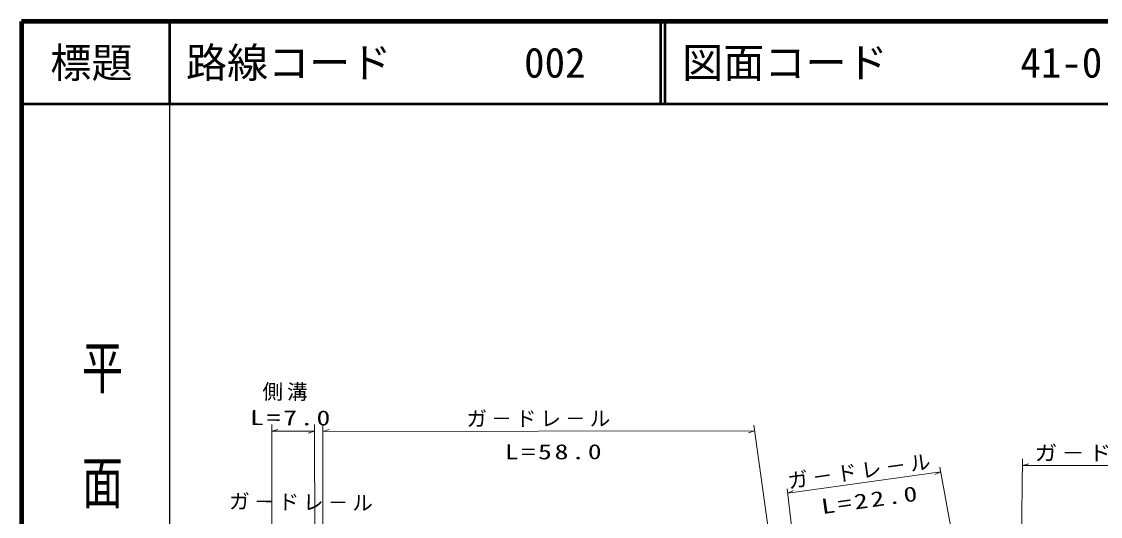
# Model space of a CAD drawing. Units: millimetres, scale not verified. Extents: x -24973 to 615027, y -198662 to 161338.
# Drawn here: x -24973 to 106292, y 101099 to 161338 of the extents above; entities that cross this region are included whole.
import ezdxf
from ezdxf.enums import TextEntityAlignment as Align

# ---------------------------------------------------------------- set-up
doc = ezdxf.new("R2010")
doc.units = ezdxf.units.MM
doc.header["$LTSCALE"] = 1000
for name, color, linetype, lineweight in [('M-TTL', 2, 'Continuous', 140), ('M-TTL-LINE', 7, 'Continuous', 50), ('S-BGD-HTXT', 6, 'Continuous', 13), ('S-BGD-TXT', 8, 'Continuous', 25)]:
    doc.layers.add(name, color=color, linetype=linetype, lineweight=lineweight)
doc.layers.add('M-TTL-TXT', color=7, linetype='Continuous')
doc.styles.add('@ＭＳ ゴシック', font='')
doc.styles.add('ＭＳ ゴシック', font='')
doc.styles.get('@ＭＳ ゴシック').set_extended_font_data('@MS Gothic')
doc.styles.get('ＭＳ ゴシック').set_extended_font_data('MS Gothic')

msp = doc.modelspace()

# ---------------------------------------------------------------- linework, layer by layer
at = {"layer": 'M-TTL'}
for p, q in [((-24973, 161338), (-24973, -198662)), ((615027, 161338), (-24973, 161338))]:
    msp.add_line(p, q, dxfattribs=at)
at = {"layer": 'M-TTL-LINE'}
for p, q in [((-6973, 161338), (-6973, 151338)), ((52777, 161338), (52777, 151338)), ((53277, 161338), (53277, 151338)), ((-24973, 151338), (615027, 151338))]:
    msp.add_line(p, q, dxfattribs=at)
at = {"layer": 'S-BGD-HTXT'}
for p, q in [((5494, 94349), (5460, 112288)), ((5461, 111487), (6212, 111699)), ((10650, 112288), (10771, 77999)), ((11687, 77723), (11687, 112188)), ((11687, 111450), (12437, 111667)), ((68221, 82462), (64128, 112188)), ((5461, 111487), (10653, 111463)), ((10653, 111463), (9902, 111251)), ((11687, 111450), (64221, 111512)), ((64221, 111512), (63471, 111295)), ((96656, 93958), (96823, 108122)), ((68246, 103933), (86875, 106539)), ((86875, 106539), (86162, 106221)), ((86771, 107111), (90828, 84839)), ((96813, 107280), (97563, 107496)), ((96813, 107280), (132612, 107320)), ((70731, 82568), (68184, 104469)), ((68246, 103933), (68959, 104250))]:
    msp.add_line(p, q, dxfattribs=at)
at = {"layer": 'S-BGD-TXT'}
msp.add_line((-6973, 151338), (-6973, -198662), dxfattribs=at)

# ---------------------------------------------------------------- texts
at = {"layer": 'M-TTL-TXT', "style": 'ＭＳ ゴシック'}
msp.add_text('標題', height=3666, dxfattribs=at).set_placement((-16473, 156338), align=Align.MIDDLE_CENTER)
for s, p in [('路線コード', (-4973, 156338)), ('002', (36169, 156338)), ('図面コード', (55406, 156338)), ('41-0', (96548, 156338))]:
    msp.add_text(s, height=3666, dxfattribs=at).set_placement(p, align=Align.MIDDLE_LEFT)
at = {"layer": 'S-BGD-HTXT', "char_height": 1833, "attachment_point": 7, "style": 'ＭＳ ゴシック'}
for s, insert, rotation in [('\\T1.2;側溝', (4324, 115178), 359.7), ('\\T1.2;\\W1.35;L=7.0', (2822, 112189), 359.7), ('\\T1.2;ガ－ドレ－ル', (29158, 111976), 0.1), ('\\T1.2;\\W1.35;L=58.0', (33822, 108013), 0.1), ('\\T1.2;\\W1.1;ガ－ドレ－ル\u3000L=36.0', (98285, 107795), 0.1), ('\\T1.2;ガ－ドレ－ル', (68392, 104385), 8), ('\\T1.2;ガ－ドレ－ル', (262, 101930), 359.3), ('\\T1.2;\\W1.35;L=22.0', (72459, 101348), 8)]:
    msp.add_mtext(s, dxfattribs=dict(at, insert=insert, rotation=rotation))
at = {"layer": 'S-BGD-TXT', "style": '@ＭＳ ゴシック', "width": 1.4}
msp.add_text('平  面  図', height=3666, rotation=270, dxfattribs=at).set_placement((-15196, 87812), align=Align.MIDDLE_RIGHT)

doc.saveas('drawing.dxf')
